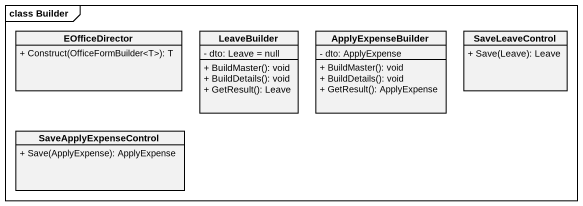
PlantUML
@startuml
mainframe class Builder
hide circle
hide empty members
skinparam classAttributeIconSize 0
class EOfficeDirector {
  + Construct(OfficeFormBuilder<T>): T
}
class LeaveBuilder {
  - dto: Leave = null
  + BuildMaster(): void
  + BuildDetails(): void
  + GetResult(): Leave
}
class ApplyExpenseBuilder {
  - dto: ApplyExpense
  + BuildMaster(): void
  + BuildDetails(): void
  + GetResult(): ApplyExpense
}
class SaveLeaveControl {
  + Save(Leave): Leave
}
class SaveApplyExpenseControl {
  + Save(ApplyExpense): ApplyExpense
}
@enduml
